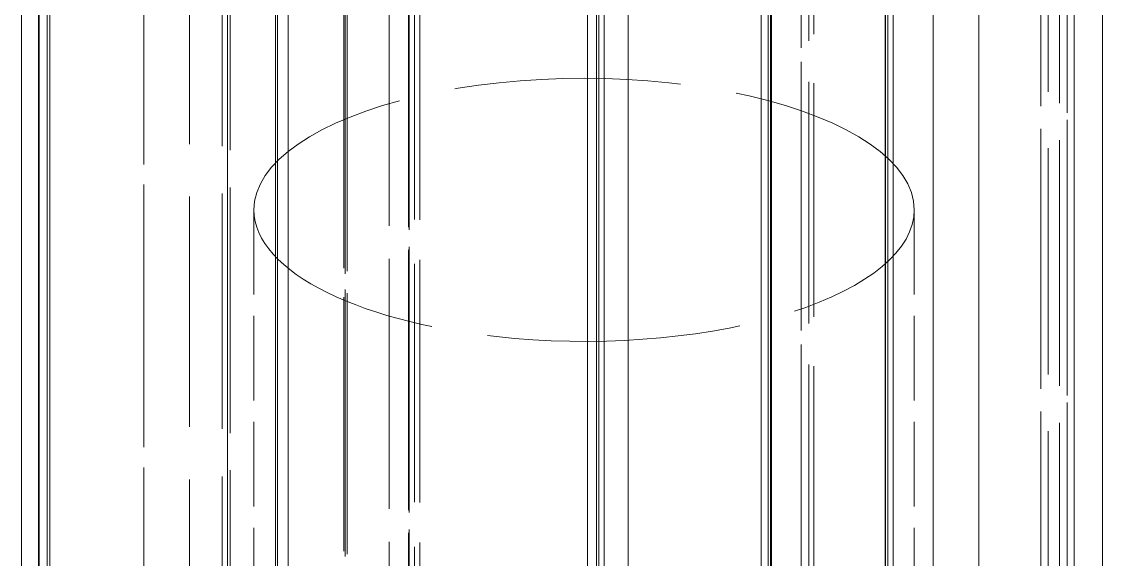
# Model space of a CAD drawing. Header units: millimetres. Extents: x 3475 to 35588, y 2916 to 25624.
# Drawn here: x 15106.9 to 15164.2, y 12781.8 to 12810.3 of the extents above; entities that cross this region are included whole.
import ezdxf

# ---------------------------------------------------------------- set-up
doc = ezdxf.new("R2010")
doc.units = ezdxf.units.MM
doc.linetypes.add('DASHED', pattern=[15, 12, -3])

# ---------------------------------------------------------------- blocks, each defined once
blk = doc.blocks.new('A$C637D7238')
at = {"color": 7, "linetype": 'DASHED', "lineweight": 13}
for p, q in [((175.4605037216534, 2363.972159961122), (175.4605037216534, 1429.250327685731)), ((174.978478575169, 2363.458320239442), (174.978478575169, 1428.691627124208)), ((175.5843287948956, 2363.795692065614), (175.5843287948956, 1429.05829582538)), ((175.8660823349346, 2362.997809985536), (175.8660823349346, 1428.192664721864)), ((177.1419841293682, 2362.833015063661), (177.1419841293682, 1428.014136889833)), ((144.9915248398174, 2359.135657885927), (144.9915248398174, 1424.056083300966)), ((146.3509685043682, 2358.888007739442), (146.3509685043682, 1423.794013598817)), ((146.4879542831768, 2358.293830493349), (146.4879542831768, 1423.166419604677)), ((145.8821040634502, 2357.945930102724), (145.8821040634502, 1422.799979785341)), ((145.9171229843487, 2357.846824267763), (145.9171229843487, 1422.695380786317)), ((186.7159968857159, 2355.484305957216), (186.7159968857159, 1420.225745776552)), ((186.9750911239971, 2355.01532707538), (186.9750911239971, 1419.739371875185)), ((186.3138514999737, 2354.290687182802), (186.3138514999737, 1418.990012744325)), ((184.5649653915752, 2353.379737475771), (184.5649653915752, 1418.051826098817)), ((184.6752864364971, 2353.501273730653), (184.6752864364971, 1418.176795581239)), ((184.7410899643291, 2353.231879809755), (184.7410899643291, 1417.899848559755)), ((151.4643031601299, 2350.036231616396), (151.4643031601299, 1414.646293261903)), ((153.8964015488018, 2349.181586841005), (153.8964015488018, 1413.784782031435)), ((155.6230861191143, 2349.075843432802), (155.6230861191143, 1413.678351977724)), ((156.0427409653057, 2348.854743579286), (156.0427409653057, 1413.456336596864)), ((156.0467463974346, 2348.879691699403), (156.0467463974346, 1413.481284716981)), ((155.9050685409893, 2347.983161548036), (155.9050685409893, 1412.582923510927)), ((190.905106687962, 2347.982703784364), (190.905106687962, 1412.582465747255)), ((190.7635432724346, 2347.082282641786), (190.7635432724346, 1411.684333423036)), ((190.7675487045635, 2347.107459643739), (190.7675487045635, 1411.709281543153)), ((191.1872035507549, 2346.884070971864), (191.1872035507549, 1411.487266162294)), ((193.3009273056377, 2346.753150561708), (193.3009273056377, 1411.357032397646)), ((195.7289058212627, 2345.890266040224), (195.7289058212627, 1410.501243213075)), ((162.0691997055401, 2342.595283130067), (162.0691997055401, 1407.265540698427)), ((162.1350032333721, 2342.311011889833), (162.1350032333721, 1406.988822558778)), ((162.245324278294, 2342.439185717958), (162.245324278294, 1407.1137920412)), ((159.1097575668682, 2340.76239738788), (159.1097575668682, 1405.487128833192)), ((158.4484035019268, 2339.985114673036), (158.4484035019268, 1404.737769702333)), ((158.5562068466534, 2339.655067065614), (158.5562068466534, 1404.420081714052)), ((199.3923884872784, 2336.954719165224), (199.3923884872784, 1401.839896777528)), ((199.9902278427471, 2337.393027881044), (199.9902278427471, 1402.256690600771)), ((199.9982387070049, 2337.340385058778), (199.9982387070049, 1402.2065654787)), ((199.0037471298565, 2336.198035815614), (199.0037471298565, 1401.1225811037)), ((200.3938609604229, 2335.849219897646), (200.3938609604229, 1400.792533496278)), ((200.7691127304424, 2332.498389819521), (200.7691127304424, 1397.648612597841)), ((202.2689754013409, 2332.494727710146), (202.2689754013409, 1397.645408252138)), ((164.4700557236065, 2331.092139819521), (164.4700557236065, 1396.342612841981)), ((165.8180552963604, 2330.825721362489), (165.8180552963604, 1396.095878222841)), ((166.0928279404034, 2330.171805957216), (166.0928279404034, 1395.492087939638)), ((165.4870921615948, 2329.774238208192), (165.4870921615948, 1395.125419238466)), ((165.5343562607159, 2329.642860034364), (165.5343562607159, 1395.004340747255)), ((184.1783839706768, 2312.305289843935), (184.1783839706768, 1379.586402514833)), ((184.1783839706768, 2263.049232104677), (184.1783839706768, 1445.393592456239)), ((165.4870921615948, 2241.567298510927), (165.4870921615948, 1422.219993213075)), ((165.5343562607159, 2241.738731006044), (165.5343562607159, 1422.40058098163)), ((166.0928279404034, 2241.048194507021), (166.0928279404034, 1421.673423388856)), ((165.8180552963604, 2240.191260913271), (165.8180552963604, 1420.772773364442)), ((164.4700557236065, 2239.841071704286), (164.4700557236065, 1420.404960254091)), ((200.7691127304424, 2237.981177905458), (200.7691127304424, 1418.457404712099)), ((202.2689754013409, 2237.985755542177), (202.2689754013409, 1418.462211230653)), ((200.3938609604229, 2233.473807910341), (200.3938609604229, 1413.768760302919)), ((199.0037471298565, 2232.998191455263), (199.0037471298565, 1413.276664355653)), ((199.3923884872784, 2231.962730029481), (199.3923884872784, 1412.206641772646)), ((199.9902278427471, 2231.360084155458), (199.9902278427471, 1411.585227588075)), ((199.9982387070049, 2231.432868579286), (199.9982387070049, 1411.660071948427)), ((158.5562068466534, 2228.220283130067), (158.5562068466534, 1408.3589092287)), ((158.4484035019268, 2227.757712939638), (158.4484035019268, 1407.885352710146)), ((159.1097575668682, 2226.664115527528), (159.1097575668682, 1406.767493823427)), ((162.1350032333721, 2224.466163257021), (162.1350032333721, 1404.528113940614)), ((162.245324278294, 2224.282828906435), (162.245324278294, 1404.342033007997)), ((162.0691997055401, 2224.059897998231), (162.0691997055401, 1404.115439990419)), ((195.7289058212627, 2219.286567309755), (195.7289058212627, 1399.290153125185)), ((191.1872035507549, 2217.823096850771), (191.1872035507549, 1397.819816211122)), ((193.3009273056377, 2218.016730883974), (193.3009273056377, 1398.013908007997)), ((190.7635432724346, 2217.530128100771), (190.7635432724346, 1397.525931933778)), ((190.7675487045635, 2217.493049243349), (190.7675487045635, 1397.488624194521)), ((155.9050685409893, 2216.191627124208), (155.9050685409893, 1396.185599902528)), ((190.905106687962, 2216.192542651552), (190.905106687962, 1396.186286548036)), ((153.8964015488018, 2214.396735766786), (153.8964015488018, 1394.393455127138)), ((155.6230861191143, 2214.556037524599), (155.6230861191143, 1394.552070239442)), ((156.0427409653057, 2214.887916186708), (156.0427409653057, 1394.883262256044)), ((156.0467463974346, 2214.85060844745), (156.0467463974346, 1394.845954516786)), ((151.4643031601299, 2213.106071093935), (151.4643031601299, 1393.108741382021)), ((184.7410899643291, 2208.202735522646), (184.7410899643291, 1388.256446460146)), ((184.5649653915752, 2207.972709277528), (184.5649653915752, 1388.029853442567)), ((184.6752864364971, 2207.783423999208), (184.6752864364971, 1387.843543628114)), ((186.3138514999737, 2206.549750903505), (186.3138514999737, 1386.630698779481)), ((186.9750911239971, 2205.410377124208), (186.9750911239971, 1385.513068774599)), ((186.7159968857159, 2204.669715503114), (186.7159968857159, 1384.787742236513)), ((145.8821040634502, 2200.732490161317), (145.8821040634502, 1380.948936084169)), ((145.9171229843487, 2200.892707446474), (145.9171229843487, 1381.104804614442)), ((146.4879542831768, 2200.169440844911), (146.4879542831768, 1380.40236625995)), ((146.3509685043682, 2199.204475024599), (146.3509685043682, 1379.466468432802)), ((144.9915248398174, 2198.800727466005), (144.9915248398174, 1379.075538257021)), ((177.1419841293682, 2192.669440844911), (177.1419841293682, 1373.172904590028)), ((175.8660823349346, 2192.391578296083), (175.8660823349346, 1372.906943896669)), ((174.978478575169, 2191.613380053896), (174.978478575169, 1372.1626201662)), ((175.5843287948956, 2191.041175464052), (175.5843287948956, 1371.615821460146)), ((175.4605037216534, 2190.740882495302), (175.4605037216534, 1371.329261401552))]:
    blk.add_line(p, q, dxfattribs=at)
at = {"color": 7, "linetype": 'DASHED', "lineweight": 13, "ltscale": 0.3748054504394531}
blk.add_line((157.3007899765362, 1568.696815112489), (157.3007899765362, 1343.813544848817), dxfattribs=at)
at = {"color": 7, "linetype": 'DASHED', "lineweight": 13, "ltscale": 0.3748058319091797}
blk.add_line((192.3007136825909, 1568.697272876161), (192.3007136825909, 1343.813773730653), dxfattribs=at)
at = {"color": 7, "linetype": 'DASHED', "lineweight": 13}
for start_param, end_param in [(3.141611516587808, 6.283204170177606), (1.88629980179158e-05, 1.358775653373962), (1.358775653373962, 3.141611516587808)]:
    blk.add_ellipse((174.8007518295635, 1568.697043994325), major_axis=(-17.49996185302734, 1.071563613425536e-15), ratio=0.3988187391492454, start_param=start_param, end_param=end_param, dxfattribs=at)
blk = doc.blocks.new('1')
at = {"color": 7}
blk.add_blockref('A$C637D7238', (14961.93724785536, 11231.62752481714), dxfattribs=at)

msp = doc.modelspace()

# ---------------------------------------------------------------- block references
msp.add_blockref('1', (0, 0))

doc.saveas('drawing.dxf')
